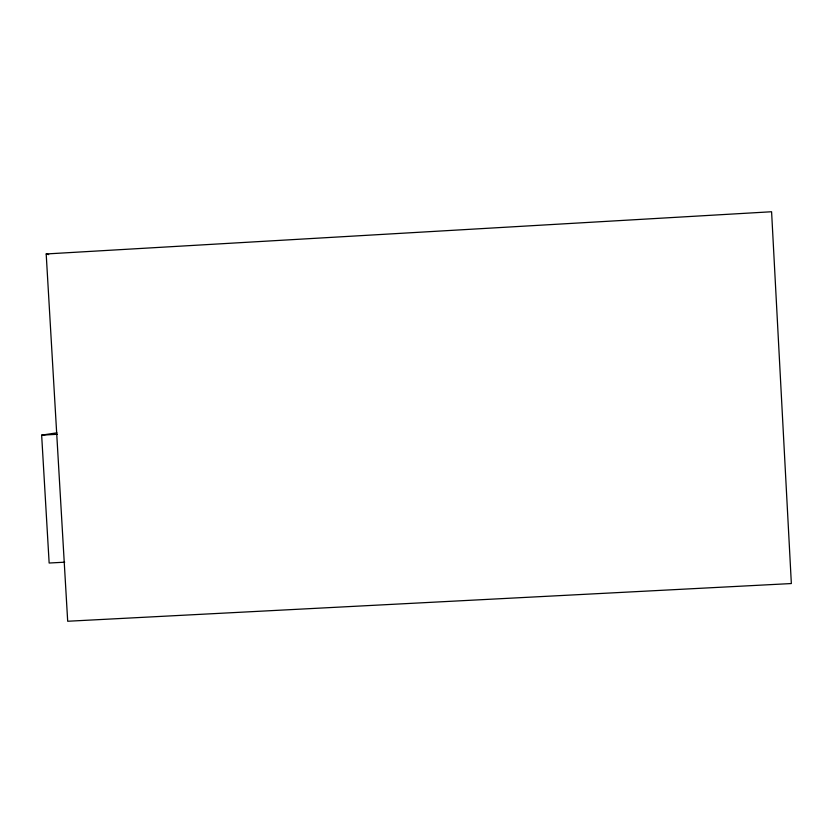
<?xml version="1.0" encoding="UTF-8"?>
<svg xmlns="http://www.w3.org/2000/svg" width="833" height="833" viewBox="0 0 833 833"><rect width="100%" height="100%" fill="white"/><g stroke="black" fill="none" stroke-linecap="round" stroke-linejoin="round"><path stroke-width="1.25" d="M64.714 562.192L49.147 563.025L41.65 435.149L56.925 432.816M46.19 253.961L771.587 211.749L791.35 583.548L67.692 621.251L46.19 253.961L48.699 254.606M41.65 435.149L57.238 434.295"/></g></svg>
